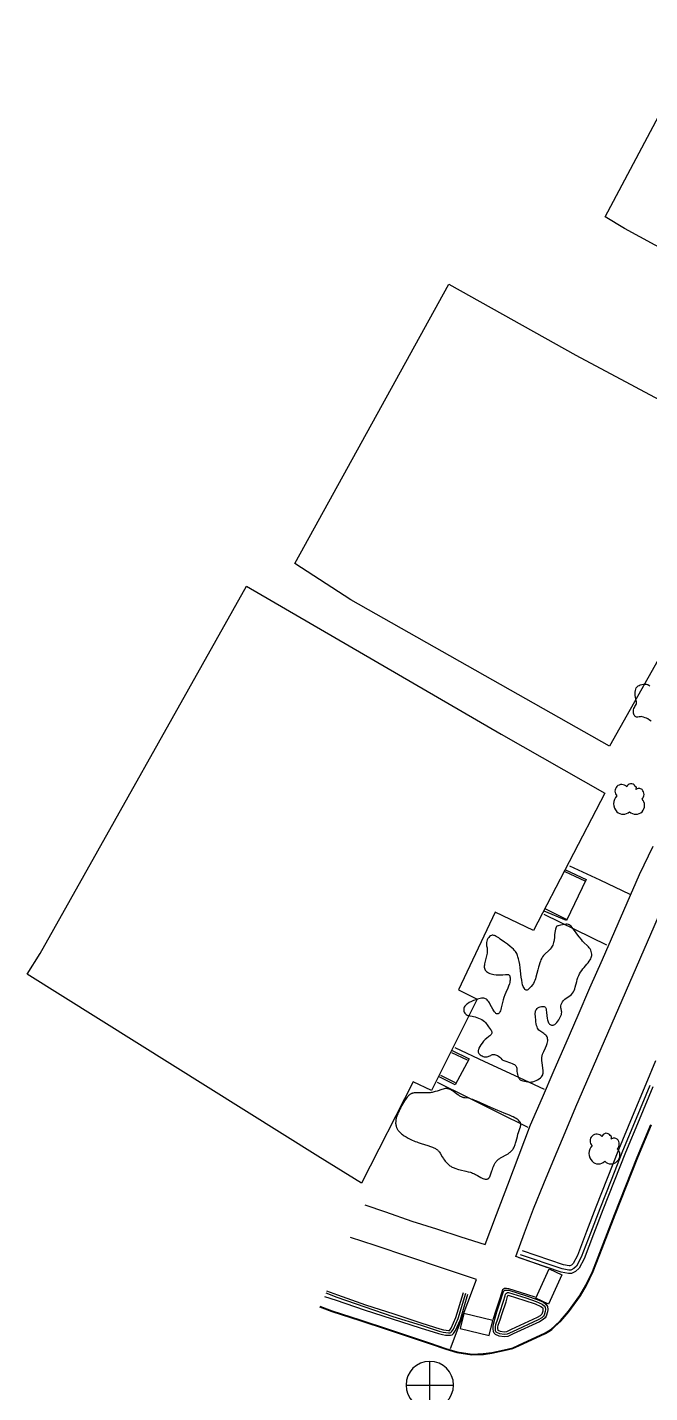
# Model space of a CAD drawing. Header units: feet. Extents: x 3174203 to 3175581, y 1715832 to 1717426.
# Drawn here: x 3174601.1 to 3174687.1, y 1717112.4 to 1717301.2 of the extents above; entities that cross this region are included whole.
import ezdxf

# ---------------------------------------------------------------- set-up
doc = ezdxf.new("R2010")
doc.units = ezdxf.units.FT
doc.header["$MEASUREMENT"] = 0
for name, color, linetype, lineweight in [('BACK_OF_CURB', 5, 'Continuous', 30), ('BOTTOM_OF_CURB', 3, 'Continuous', 30), ('BUILDING', 1, 'Continuous', 30), ('CONCRETE', 204, 'Continuous', 30), ('FOOT_PATH', 2, 'Continuous', 30), ('GUTTER', 30, 'Continuous', 30), ('MANHOLE', 30, 'Continuous', 30), ('SINGLE_TREE', 3, 'Continuous', 30), ('TOP_OF_CURB', 1, 'Continuous', 30)]:
    doc.layers.add(name, color=color, linetype=linetype, lineweight=lineweight)
for name, color, linetype, lineweight, true_color in [('HAND_RAIL', 77, 'Continuous', 30, 0x647d5e), ('HARD_SURFACE', 71, 'Continuous', 30, 0xbcff40), ('MISCELLANEOUS', 225, 'Continuous', 30, 0x9c5f7c), ('PAVED_ROAD', 140, 'Continuous', 30, 0x38a9ff), ('TREELINE', 80, 'Continuous', 30, 0x36ff17)]:
    doc.layers.add(name, color=color, linetype=linetype, lineweight=lineweight, true_color=true_color)

# ---------------------------------------------------------------- blocks, each defined once
blk = doc.blocks.new('SYM203')
at = {"lineweight": -2}
blk.add_line((-0.5, 0), (0.5, 0), dxfattribs=at)
at = {"lineweight": -2, "flags": 128}
blk.add_lwpolyline([(0, -0.5, 1), (0, 0.5, 1), (0, -0.5), (0, 0.5)], format="xyb", dxfattribs=at)
blk = doc.blocks.new('SYM203_1')
at = {"layer": 'MANHOLE', "ltscale": 0.25, "xscale": 26.246667, "yscale": 26.246667, "zscale": 26.246667}
blk.add_blockref('SYM203', (0, 0), dxfattribs=at)
blk = doc.blocks.new('SYM004')
at = {"layer": 'MANHOLE', "ltscale": 0.25, "xscale": 0.5, "yscale": 0.5, "zscale": 0.5}
blk.add_blockref('SYM203_1', (0, 0), dxfattribs=at)
blk = doc.blocks.new('SYM217')
at = {"layer": 'SINGLE_TREE', "ltscale": 0.25}
for centre, radius, start, end in [((-3.999317, 4.740554), 3.690934742593219, 39.734283, 135.000043), ((1.220457, 6.480478), 2.460623161728813, 27.885514, 165.419776), ((2.960383, 6.480475), 1.230311580864406, 314.999957, 69.295265), ((-2.259399, -2.219148), 6.151557904322033, 134.999957, 225.000043), ((-3.999321, 4.74055), 3.690934742593219, 134.999957, 225.000043), ((5.570268, 3.870591), 2.460623161728813, 44.999957, 135.000043), ((4.70031, 3.000626), 3.690934742593219, 314.999957, 45.000043), ((3.830349, -3.08911), 4.921246323457626, 314.999957, 45.000043), ((-3.129355, -3.089116), 4.921246323457626, 224.999957, 315.000043), ((3.830344, -3.089116), 4.921246323457627, 224.999957, 315.000043)]:
    blk.add_arc(centre, radius, start, end, dxfattribs=at)
blk = doc.blocks.new('SYM007')
at = {"layer": 'SINGLE_TREE', "ltscale": 0.25, "xscale": 0.5, "yscale": 0.5, "zscale": 0.5}
blk.add_blockref('SYM217', (0, 0), dxfattribs=at)

msp = doc.modelspace()

# ---------------------------------------------------------------- linework, layer by layer
at = {"layer": 'BACK_OF_CURB'}
for points in [[(3174687.934153, 1717158.327309, 5241.644), (3174686.604416, 1717155.117928, 5241.655), (3174684.714721, 1717150.580751, 5241.69225), (3174682.821221, 1717146.034438, 5241.730796), (3174681.24396, 1717142.057772, 5241.767525), (3174679.667492, 1717138.083108, 5241.802168), (3174678.379505, 1717134.709087, 5241.827616), (3174677.116768, 1717131.401212, 5241.849044), (3174676.530481, 1717130.293315, 5241.856108), (3174676.287003, 1717130.075375, 5241.858887), (3174676.058472, 1717129.966505, 5241.863715), (3174675.982927, 1717129.961781, 5241.867662), (3174675.189157, 1717130.124674, 5241.903783), (3174669.538572, 1717132.037751, 5242.09378)], [(3174642.463937, 1717126.532548, 5241.933682), (3174643.986178, 1717125.956668, 5241.964175), (3174647.853755, 1717124.607259, 5242.042), (3174651.735685, 1717123.326076, 5242.105), (3174655.623511, 1717122.06411, 5242.137), (3174658.13283, 1717121.260864, 5242.117415), (3174658.616752, 1717121.139833, 5242.11529), (3174658.976569, 1717121.075553, 5242.113888), (3174659.318814, 1717121.050191, 5242.108068), (3174659.477849, 1717121.050191, 5242.103105), (3174659.49832, 1717121.067488, 5242.098937), (3174659.695372, 1717121.358003, 5242.095383), (3174660.34407, 1717122.811133, 5242.081133), (3174661.382791, 1717126.284115, 5242.054982)], [(3174669.872862, 1717125.201129, 5242.088), (3174671.296001, 1717124.721638, 5242.07636), (3174672.070308, 1717124.367145, 5242.077146), (3174672.27949, 1717124.201472, 5242.076), (3174672.334881, 1717124.116221, 5242.075), (3174672.361991, 1717123.93315, 5242.076), (3174672.344743, 1717123.726093, 5242.079), (3174672.209078, 1717123.296306, 5242.089), (3174672.171055, 1717123.228681, 5242.091), (3174671.99551, 1717123.086513, 5242.097), (3174671.559022, 1717122.829648, 5242.108), (3174667.989298, 1717121.163568, 5242.206567), (3174667.319412, 1717120.861335, 5242.226381), (3174666.990772, 1717120.814366, 5242.232339), (3174666.512652, 1717120.890463, 5242.237), (3174666.176815, 1717121.030454, 5242.238), (3174666.159876, 1717121.071327, 5242.237), (3174666.132701, 1717121.297883, 5242.228), (3174666.142869, 1717121.501339, 5242.219), (3174666.190509, 1717121.787298, 5242.209525), (3174666.435136, 1717122.530322, 5242.188091), (3174666.72103, 1717123.403777, 5242.161), (3174667.256502, 1717125.005898, 5242.105064), (3174667.455181, 1717125.736371, 5242.083), (3174667.504744, 1717125.88868, 5242.076), (3174667.535542, 1717125.927532, 5242.075), (3174667.548646, 1717125.93412, 5242.075), (3174669.872862, 1717125.201129, 5242.088)]]:
    msp.add_polyline3d(points, dxfattribs=at)
at = {"layer": 'BOTTOM_OF_CURB'}
for points in [[(3174687.57203, 1717154.715972, 5241.105289), (3174685.681964, 1717150.177903, 5241.172017), (3174683.791897, 1717145.639833, 5241.241741), (3174682.217928, 1717141.671468, 5241.301252), (3174680.643959, 1717137.703102, 5241.356156), (3174679.358388, 1717134.335411, 5241.398), (3174678.072816, 1717130.96772, 5241.446), (3174677.36893, 1717129.637597, 5241.48), (3174676.873602, 1717129.194222, 5241.506), (3174676.326134, 1717128.933413, 5241.539), (3174675.909016, 1717128.907333, 5241.575509), (3174674.892291, 1717129.115979, 5241.659313), (3174669.086404, 1717131.0893, 5242.091333)], [(3174642.190897, 1717125.758919, 5241.473744), (3174643.759729, 1717125.239554, 5241.6), (3174647.641659, 1717123.915137, 5241.756), (3174651.523589, 1717122.635872, 5241.789), (3174655.405519, 1717121.405113, 5241.798977), (3174657.938021, 1717120.608729, 5241.806632), (3174658.474316, 1717120.474599, 5241.810562), (3174658.891434, 1717120.400083, 5241.811), (3174659.293655, 1717120.370276, 5241.81), (3174659.591597, 1717120.370276, 5241.8085), (3174659.815053, 1717120.444793, 5241.81), (3174660.008715, 1717120.608729, 5241.814), (3174660.291759, 1717121.026023, 5241.826), (3174660.977025, 1717122.561068, 5241.872307), (3174661.984889, 1717126.062784, 5241.967735)], [(3174670.081233, 1717125.832353, 5241.912), (3174671.541147, 1717125.340542, 5241.820553), (3174672.420074, 1717124.938152, 5241.766928), (3174672.777604, 1717124.654988, 5241.745423), (3174672.971266, 1717124.356921, 5241.732548), (3174673.030854, 1717123.954531, 5241.721728), (3174673.00106, 1717123.596851, 5241.716246), (3174672.822295, 1717123.030523, 5241.711431), (3174672.688222, 1717122.79207, 5241.709768), (3174672.375383, 1717122.538713, 5241.713132), (3174671.868883, 1717122.240646, 5241.723508), (3174668.266583, 1717120.559362, 5241.802764), (3174667.506832, 1717120.216585, 5241.819001), (3174666.985435, 1717120.142068, 5241.826911), (3174666.329963, 1717120.246392, 5241.834), (3174665.793669, 1717120.469942, 5241.843), (3174665.614904, 1717120.648782, 5241.850052), (3174665.510624, 1717120.902139, 5241.862), (3174665.465933, 1717121.274723, 5241.88), (3174665.48083, 1717121.57279, 5241.893), (3174665.540418, 1717121.93047, 5241.904), (3174665.689389, 1717122.616024, 5241.929633), (3174666.002228, 1717123.599645, 5241.964), (3174666.540265, 1717125.274952, 5241.997559), (3174666.77396, 1717125.997776, 5242.004), (3174666.85894, 1717126.27415, 5242.006), (3174666.943765, 1717126.51339, 5242.008), (3174667.096382, 1717126.62446, 5242.008), (3174667.318371, 1717126.634873, 5242.005), (3174667.623761, 1717126.603673, 5241.997798), (3174670.081233, 1717125.832353, 5241.912)]]:
    msp.add_polyline3d(points, dxfattribs=at)
at = {"layer": 'BUILDING', "flags": 128}
for points, elevation in [([(3174680.942704, 1717275.043954), (3174703.641221, 1717317.77581), (3174733.069028, 1717301.125933), (3174725.819971, 1717288.29415), (3174724.169189, 1717289.266594), (3174722.288433, 1717285.985063), (3174727.534997, 1717282.698875), (3174713.255218, 1717259.601015), (3174707.573613, 1717262.872532), (3174706.452608, 1717261.046872), (3174683.628425, 1717273.43528)], 5241.835), ([(3174645.811754, 1717222.055953), (3174638.04925, 1717227.084923), (3174659.338823, 1717265.750763), (3174676.897704, 1717255.920725), (3174700.816414, 1717243.136621), (3174690.619831, 1717225.026493), (3174693.562004, 1717223.163574), (3174681.545417, 1717201.859588)], 5241.606), ([(3174641.257008, 1717145.159697), (3174601.095488, 1717170.312087), (3174602.851946, 1717173.147565), (3174631.380672, 1717223.974013), (3174666.589679, 1717203.521628), (3174680.900823, 1717195.323274), (3174671.069218, 1717176.36738), (3174665.750962, 1717178.897223), (3174660.681999, 1717168.129089), (3174663.262918, 1717166.851127), (3174656.9703, 1717154.232881), (3174654.408934, 1717155.426081), (3174647.265786, 1717141.405989)], 5241.883)]:
    msp.add_lwpolyline(points, close=True, dxfattribs=dict(at, elevation=elevation))
at = {"layer": 'CONCRETE', "extrusion": (-0.4268379831156622, -0.9043281131146478, 5.044437409e-07), "elevation": -2907971.268327, "flags": 128}
msp.add_lwpolyline([(2137988.886078, 5243.189908), (2137993.486222, 5243.099902), (2137998.086365, 5243.008908)], dxfattribs=at)
at = {"layer": 'CONCRETE', "extrusion": (0.4376120207682207, 0.8991639001200685, 1.497402123e-07), "elevation": 2933299.850582, "flags": 128}
msp.add_lwpolyline([(-2103092.874964, 5241.372767), (-2103097.702413, 5241.26558), (-2103102.529861, 5241.161767)], dxfattribs=at)
at = {"layer": 'CONCRETE', "extrusion": (-0.4237228510820658, -0.9057918886095578, 1.252411559e-07), "elevation": -2900565.812766, "flags": 128}
msp.add_lwpolyline([(2147981.422001, 5242.42127), (2147985.965285, 5242.342683), (2147990.508569, 5242.259876), (2147995.051854, 5242.17327)], dxfattribs=at)
at = {"layer": 'CONCRETE', "extrusion": (0.4449401455888103, 0.8955603088812097, 2.36267563e-08), "elevation": 2950348.872654, "flags": 128}
msp.add_lwpolyline([(-2079066.09836, 5242.105293), (-2079070.768145, 5242.003852), (-2079075.437931, 5241.90722), (-2079080.107716, 5241.815293)], dxfattribs=at)
at = {"layer": 'FOOT_PATH'}
for points in [[(3174647.758951, 1717138.419332, 5242.222733), (3174650.608745, 1717137.4246, 5242.201979), (3174654.248904, 1717136.153988, 5242.172085), (3174657.631481, 1717135.077858, 5242.143988), (3174661.014059, 1717134.001727, 5242.112692), (3174664.396637, 1717132.925596, 5242.082937), (3174665.95549, 1717137.059542, 5242.038739), (3174667.514343, 1717141.193488, 5241.993803), (3174669.073196, 1717145.327434, 5241.945), (3174670.632049, 1717149.461379, 5241.8916), (3174672.277492, 1717153.252795, 5241.841587), (3174673.922934, 1717157.04421, 5241.79425), (3174675.568377, 1717160.835625, 5241.749438), (3174677.21382, 1717164.627041, 5241.707125), (3174678.859262, 1717168.418456, 5241.668671), (3174680.576218, 1717172.342144, 5241.632559), (3174682.293174, 1717176.265832, 5241.600077), (3174684.01013, 1717180.18952, 5241.571503), (3174685.727085, 1717184.113208, 5241.543652), (3174687.572275, 1717187.994733, 5241.514634)], [(3174673.029525, 1717129.702098, 5241.779339), (3174668.604235, 1717131.247278, 5242.017), (3174669.822712, 1717134.551726, 5242.025), (3174671.04119, 1717137.856174, 5241.98), (3174672.504463, 1717141.381656, 5241.924082), (3174673.967735, 1717144.907138, 5241.872157), (3174675.431008, 1717148.432621, 5241.824796), (3174676.894281, 1717151.958103, 5241.778997), (3174678.878791, 1717156.519637, 5241.72696), (3174680.863301, 1717161.081172, 5241.675546), (3174682.847812, 1717165.642707, 5241.6275), (3174684.832322, 1717170.204242, 5241.581676), (3174686.816832, 1717174.765776, 5241.53922), (3174688.801343, 1717179.327311, 5241.501481)], [(3174659.578732, 1717118.546937, 5241.839), (3174660.771273, 1717121.734943, 5241.881031), (3174661.963814, 1717124.922949, 5241.924), (3174663.156355, 1717128.110955, 5242.007), (3174658.489435, 1717129.668103, 5242.05), (3174653.822515, 1717131.225251, 5242.075203), (3174649.155594, 1717132.782399, 5242.106691), (3174645.755086, 1717133.917, 5242.130565)], [(3174671.307535, 1717125.633523, 5241.839718), (3174670.144061, 1717126.02547, 5241.912), (3174667.664906, 1717126.803595, 5241.997798), (3174667.323964, 1717126.838428, 5242.005), (3174667.026087, 1717126.824455, 5242.008), (3174666.773397, 1717126.640555, 5242.008), (3174666.666105, 1717126.337951, 5242.006), (3174666.580289, 1717126.058856, 5242.004), (3174666.346982, 1717125.337234, 5241.997559), (3174665.808797, 1717123.661466, 5241.964), (3174665.492978, 1717122.668474, 5241.929633), (3174665.472625, 1717122.574811, 5241.926202)]]:
    msp.add_polyline3d(points, dxfattribs=at)
at = {"layer": 'GUTTER'}
msp.add_polyline3d([(3174641.527136, 1717124.417545, 5241.685273), (3174643.216937, 1717123.778276, 5241.732), (3174647.105624, 1717122.50151, 5241.775), (3174650.99431, 1717121.224745, 5241.791797), (3174654.882997, 1717119.94798, 5241.813774), (3174656.798517, 1717119.280084, 5241.830376), (3174658.958668, 1717118.540098, 5241.855311), (3174660.496791, 1717118.070642, 5241.879), (3174662.556311, 1717117.757672, 5241.883), (3174664.120504, 1717117.835915, 5241.872), (3174665.293649, 1717117.9924, 5241.849039), (3174666.988192, 1717118.383613, 5241.819325), (3174668.188521, 1717118.646399, 5241.801211), (3174668.980506, 1717119.003719, 5241.791472), (3174672.666678, 1717120.724149, 5241.731989), (3174673.353439, 1717121.128296, 5241.718), (3174673.528202, 1717121.26983, 5241.714), (3174673.958228, 1717121.649134, 5241.702), (3174674.783951, 1717122.398559, 5241.68), (3174675.881281, 1717123.68903, 5241.644465), (3174677.478061, 1717125.879822, 5241.591501), (3174678.299262, 1717127.294708, 5241.563588), (3174679.211708, 1717129.211651, 5241.531265), (3174680.470586, 1717132.410564, 5241.482777), (3174682.252048, 1717137.077292, 5241.413137), (3174683.821249, 1717141.033636, 5241.357), (3174685.39045, 1717144.98998, 5241.302906), (3174687.277996, 1717149.521996, 5241.23775)], dxfattribs=at)
at = {"layer": 'HAND_RAIL', "extrusion": (0.0264387912736889, -0.0122075662668134, 0.9995758928874924), "elevation": 68211.390199, "flags": 128}
msp.add_lwpolyline([(2889847.796672, -2161351.620458), (2889847.796672, -2161354.676668)], dxfattribs=at)
at = {"layer": 'HAND_RAIL', "extrusion": (0.0323029262969706, -0.0157395389729694, 0.999354185394533), "elevation": 80761.946137, "flags": 128}
msp.add_lwpolyline([(2934252.925195, -2100218.18633), (2934252.925195, -2100221.386691)], dxfattribs=at)
at = {"layer": 'HAND_RAIL', "extrusion": (0.0284876235667939, -0.0134704226732537, 0.99950337819165), "elevation": 72547.023816, "flags": 128}
msp.add_lwpolyline([(2909438.437653, -2134720.921039), (2909438.437653, -2134723.33283)], dxfattribs=at)
at = {"layer": 'HAND_RAIL', "extrusion": (-0.0103707254036973, 0.0051490814944239, 0.9999329652603544), "elevation": -18840.152042, "flags": 128}
msp.add_lwpolyline([(3174541.852635, 1717276.12507), (3174543.863916, 1717275.126533)], dxfattribs=at)
at = {"layer": 'HARD_SURFACE'}
for points in [[(3174674.986068, 1717128.753928, 5241.642), (3174673.106179, 1717124.687623, 5241.67), (3174671.362327, 1717125.493821, 5241.814), (3174673.242216, 1717129.560126, 5241.757)], [(3174660.92198, 1717121.317611, 5241.872087), (3174664.91746, 1717120.323974, 5241.825), (3174665.435362, 1717122.406487, 5241.924), (3174661.439881, 1717123.400125, 5241.887)]]:
    msp.add_3dface(points, dxfattribs=at)
at = {"layer": 'MISCELLANEOUS'}
for points in [[(3174675.459564, 1717184.727657, 5241.747), (3174678.352412, 1717183.392876, 5241.673), (3174675.611329, 1717177.7147, 5241.739), (3174672.527612, 1717179.041098, 5241.771)], [(3174659.827645, 1717159.748299, 5242.027), (3174662.166503, 1717158.615644, 5242.03716), (3174660.244766, 1717155.023938, 5242.061952), (3174657.995291, 1717156.126785, 5242.07)]]:
    msp.add_polyline3d(points, dxfattribs=at)
at = {"layer": 'PAVED_ROAD'}
msp.add_polyline3d([(3174641.486408, 1717124.326036, 5241.697939), (3174643.183632, 1717123.683959, 5241.742), (3174647.072733, 1717122.407057, 5241.774), (3174650.961834, 1717121.130156, 5241.791325), (3174654.850935, 1717119.853255, 5241.817246), (3174656.765851, 1717119.185569, 5241.833641), (3174658.927859, 1717118.444947, 5241.860821), (3174660.474566, 1717117.972872, 5241.883), (3174662.551247, 1717117.657294, 5241.887), (3174664.129629, 1717117.736246, 5241.878), (3174665.311547, 1717117.893901, 5241.855148), (3174667.010133, 1717118.286048, 5241.82572), (3174668.220118, 1717118.550948, 5241.807675), (3174669.022217, 1717118.912831, 5241.797885), (3174672.713289, 1717120.635548, 5241.739001), (3174673.410582, 1717121.045893, 5241.725), (3174673.592773, 1717121.193443, 5241.721), (3174674.024909, 1717121.574608, 5241.707), (3174674.855945, 1717122.328855, 5241.686), (3174675.959888, 1717123.627103, 5241.651065), (3174677.561938, 1717125.825125, 5241.599182), (3174678.3878, 1717127.248042, 5241.571382), (3174679.303492, 1717129.171804, 5241.539061), (3174680.563828, 1717132.374421, 5241.487673), (3174682.345241, 1717137.041024, 5241.418109), (3174683.914166, 1717140.996672, 5241.36175), (3174685.483091, 1717144.952319, 5241.307872), (3174687.370491, 1717149.483985, 5241.2425)], dxfattribs=at)
at = {"layer": 'TOP_OF_CURB'}
for points in [[(3174687.14039, 1717154.895279, 5241.544267), (3174685.250489, 1717150.357608, 5241.600033), (3174683.358891, 1717145.815861, 5241.656984), (3174681.783453, 1717141.843793, 5241.704937), (3174680.20837, 1717137.872618, 5241.749615), (3174678.92172, 1717134.502103, 5241.783488), (3174677.646335, 1717131.161096, 5241.813689), (3174676.994908, 1717129.930104, 5241.826037), (3174676.611927, 1717129.587293, 5241.833629), (3174676.206734, 1717129.394262, 5241.843783), (3174675.941987, 1717129.377709, 5241.853033), (3174675.024719, 1717129.565945, 5241.88779), (3174669.275791, 1717131.517171, 5242.073078)], [(3174642.34976, 1717126.23074, 5241.933682), (3174643.878707, 1717125.652323, 5241.964175), (3174647.753096, 1717124.305516, 5242.042), (3174651.635025, 1717122.967901, 5242.105), (3174655.520053, 1717121.755521, 5242.137), (3174658.040375, 1717120.951365, 5242.117415), (3174658.549153, 1717120.824117, 5242.11529), (3174658.936164, 1717120.754979, 5242.113888), (3174659.306874, 1717120.727508, 5242.108068), (3174659.533603, 1717120.727508, 5242.103), (3174659.636766, 1717120.76191, 5242.102), (3174659.74055, 1717120.849764, 5242.098937), (3174659.978414, 1717121.200448, 5242.095383), (3174660.644466, 1717122.692454, 5242.081133), (3174661.687786, 1717126.178747, 5242.054982)], [(3174669.977416, 1717125.532655, 5242.081), (3174671.424191, 1717125.04527, 5242.07636), (3174672.253205, 1717124.665731, 5242.077146), (3174672.53996, 1717124.438621, 5242.076), (3174672.667654, 1717124.242086, 5242.075), (3174672.711748, 1717123.94433, 5242.076), (3174672.687939, 1717123.65851, 5242.079), (3174672.529737, 1717123.157325, 5242.089), (3174672.441488, 1717123.000372, 5242.091), (3174672.19415, 1717122.800062, 5242.097), (3174671.721052, 1717122.521652, 5242.108), (3174668.134294, 1717120.847621, 5242.206567), (3174667.417416, 1717120.524187, 5242.226381), (3174666.987981, 1717120.462814, 5242.232339), (3174666.417122, 1717120.55367, 5242.237), (3174665.973618, 1717120.738542, 5242.238), (3174665.884052, 1717120.828145, 5242.238), (3174665.820374, 1717120.982856, 5242.237), (3174665.78404, 1717121.285772, 5242.228), (3174665.796681, 1717121.538702, 5242.219), (3174665.851991, 1717121.870701, 5242.209525), (3174666.104855, 1717122.638744, 5242.188082), (3174666.390992, 1717123.512943, 5242.161), (3174666.923667, 1717125.106693, 5242.105392), (3174667.121982, 1717125.835831, 5242.083), (3174667.193517, 1717126.055659, 5242.076), (3174667.311037, 1717126.203915, 5242.075), (3174667.464325, 1717126.280599, 5242.075), (3174667.591116, 1717126.285225, 5242.075), (3174669.977416, 1717125.532655, 5242.081)]]:
    msp.add_polyline3d(points, dxfattribs=at)
at = {"layer": 'TREELINE'}
for points in [[(3174687.309367, 1717205.30463, 5242.741886), (3174687.092128, 1717205.454405, 5242.747356), (3174686.837783, 1717205.605215, 5242.753242), (3174686.661123, 1717205.693831, 5242.755776), (3174686.47244, 1717205.775568, 5242.758915), (3174686.280346, 1717205.844481, 5242.761774), (3174686.09345, 1717205.894624, 5242.763851), (3174685.920365, 1717205.920049, 5242.765422), (3174685.791706, 1717205.919828, 5242.766526), (3174685.676504, 1717205.90545, 5242.767057), (3174685.478024, 1717205.86277, 5242.767407), (3174685.390522, 1717205.848741, 5242.767538), (3174685.308029, 1717205.849103, 5242.767405), (3174685.2137, 1717205.876107, 5242.767116), (3174685.126045, 1717205.931607, 5242.766736), (3174685.047566, 1717206.013099, 5242.766053), (3174684.980767, 1717206.118078, 5242.765118), (3174684.92815, 1717206.244041, 5242.76395), (3174684.89202, 1717206.387988, 5242.762211), (3174684.873885, 1717206.54493, 5242.759903), (3174684.875057, 1717206.709383, 5242.75611), (3174684.896846, 1717206.875864, 5242.75186), (3174684.940565, 1717207.038886, 5242.747285), (3174685.005457, 1717207.19406, 5242.742491), (3174685.082505, 1717207.341365, 5242.737361), (3174685.160626, 1717207.481874, 5242.732027), (3174685.228736, 1717207.616659, 5242.744269), (3174685.275751, 1717207.746795, 5242.738151), (3174685.293648, 1717207.873474, 5242.751262), (3174685.286636, 1717207.998364, 5242.744737), (3174685.261986, 1717208.123254, 5242.738084), (3174685.188851, 1717208.380188, 5242.74925), (3174685.133768, 1717208.608982, 5242.761564), (3174685.097445, 1717208.854335, 5242.750417), (3174685.087054, 1717209.117903, 5242.737606), (3174685.100283, 1717209.326473, 5242.733972), (3174685.133297, 1717209.534576, 5242.729906), (3174685.187261, 1717209.730571, 5242.716174), (3174685.263337, 1717209.902813, 5242.711981), (3174685.340723, 1717210.017132, 5242.708692), (3174685.432529, 1717210.111539, 5242.705361), (3174685.53828, 1717210.188779, 5242.692005), (3174685.657497, 1717210.251591, 5242.688441), (3174685.789704, 1717210.30272, 5242.684524), (3174686.032933, 1717210.367209, 5242.666899), (3174686.280576, 1717210.406307, 5242.66804), (3174686.502286, 1717210.419462, 5242.661027), (3174686.637564, 1717210.411778, 5242.656544), (3174686.753987, 1717210.387793, 5242.658912), (3174686.864358, 1717210.34611, 5242.65908), (3174686.981479, 1717210.285332, 5242.655425), (3174687.113963, 1717210.205149, 5242.650339)], [(3174664.656494, 1717173.789246, 5244.065597), (3174664.666436, 1717173.609636, 5244.025982), (3174664.656773, 1717173.42481, 5243.99531), (3174664.630841, 1717173.233724, 5243.954722), (3174664.59198, 1717173.035336, 5243.914456), (3174664.543524, 1717172.828601, 5243.874285), (3174664.359424, 1717172.091576, 5243.749765), (3174664.287168, 1717171.720165, 5243.693934), (3174664.266913, 1717171.565454, 5243.672397), (3174664.256538, 1717171.415001, 5243.65736), (3174664.259008, 1717171.269871, 5243.639311), (3174664.277288, 1717171.131128, 5243.623111), (3174664.314341, 1717170.999836, 5243.608474), (3174664.373131, 1717170.877061, 5243.597113), (3174664.456624, 1717170.763867, 5243.585521), (3174664.566605, 1717170.661127, 5243.572006), (3174664.700147, 1717170.568957, 5243.559602), (3174664.853147, 1717170.48728, 5243.546577), (3174665.021501, 1717170.416021, 5243.533471), (3174665.201103, 1717170.355102, 5243.522081), (3174665.38785, 1717170.304448, 5243.512384), (3174665.577637, 1717170.263984, 5243.504176), (3174665.907722, 1717170.216916, 5243.492153), (3174666.230475, 1717170.197151, 5243.479729), (3174666.541823, 1717170.201023, 5243.469191), (3174666.837691, 1717170.224862, 5243.460301), (3174667.198327, 1717170.270423, 5243.450065), (3174667.306308, 1717170.279194, 5243.446219), (3174667.406566, 1717170.280166, 5243.44622), (3174667.498133, 1717170.270584, 5243.443101), (3174667.580044, 1717170.247694, 5243.440229), (3174667.651335, 1717170.208739, 5243.441298), (3174667.711038, 1717170.150967, 5243.438616), (3174667.76345, 1717170.061271, 5243.435277), (3174667.800383, 1717169.947685, 5243.436495), (3174667.822243, 1717169.813622, 5243.432368), (3174667.82944, 1717169.662494, 5243.433652), (3174667.822379, 1717169.497714, 5243.435253), (3174667.801469, 1717169.322696, 5243.436764), (3174667.767116, 1717169.140851, 5243.444265), (3174667.719728, 1717168.955594, 5243.450969), (3174667.619272, 1717168.658307, 5243.453831), (3174667.496916, 1717168.361229, 5243.455012), (3174667.22822, 1717167.768532, 5243.450728), (3174667.102736, 1717167.473332, 5243.4462), (3174666.970689, 1717167.106909, 5243.43958), (3174666.864304, 1717166.749045, 5243.432539), (3174666.778286, 1717166.406665, 5243.425152), (3174666.608622, 1717165.634214, 5243.405006), (3174666.555613, 1717165.43666, 5243.402107), (3174666.493218, 1717165.258511, 5243.396664), (3174666.416225, 1717165.099974, 5243.391198), (3174666.365437, 1717165.020914, 5243.387901), (3174666.308928, 1717164.950799, 5243.384592), (3174666.247091, 1717164.892454, 5243.381243), (3174666.180318, 1717164.848705, 5243.377954), (3174666.109004, 1717164.82238, 5243.374782), (3174666.033542, 1717164.816304, 5243.371492), (3174665.954324, 1717164.833304, 5243.367893), (3174665.871745, 1717164.876205, 5243.364033), (3174665.786198, 1717164.947835, 5243.359553), (3174665.672556, 1717165.083714, 5243.353007), (3174665.55595, 1717165.259893, 5243.345251), (3174665.437672, 1717165.46451, 5243.33639), (3174665.085726, 1717166.13037, 5243.308167), (3174664.97368, 1717166.330121, 5243.297598), (3174664.865853, 1717166.501294, 5243.28787), (3174664.760686, 1717166.643497, 5243.279079), (3174664.656051, 1717166.75863, 5243.271166), (3174664.54982, 1717166.848595, 5243.263917), (3174664.439865, 1717166.915293, 5243.257198), (3174664.324057, 1717166.960624, 5243.250851), (3174664.200268, 1717166.986489, 5243.244555), (3174664.043707, 1717166.994559, 5243.237282), (3174663.874714, 1717166.981498, 5243.229914), (3174663.694617, 1717166.950085, 5243.222093), (3174663.504744, 1717166.903095, 5243.213872), (3174663.306423, 1717166.843306, 5243.20529), (3174663.10098, 1717166.773495, 5243.196225), (3174662.784337, 1717166.654773, 5243.182015), (3174662.470953, 1717166.52138, 5243.167501), (3174662.177122, 1717166.374947, 5243.153182), (3174661.919137, 1717166.217104, 5243.139683), (3174661.774363, 1717166.10622, 5243.131435), (3174661.653125, 1717165.990748, 5243.123644), (3174661.555785, 1717165.870446, 5243.116225), (3174661.482704, 1717165.745072, 5243.109053), (3174661.434245, 1717165.614386, 5243.101807), (3174661.41077, 1717165.478146, 5243.094298), (3174661.412379, 1717165.336996, 5243.086421), (3174661.438128, 1717165.195121, 5243.078076), (3174661.486808, 1717165.057592, 5243.069333), (3174661.557213, 1717164.929482, 5243.060257), (3174661.648137, 1717164.815861, 5243.050852), (3174661.758371, 1717164.721801, 5243.041189), (3174661.867376, 1717164.6594, 5243.03229), (3174661.989303, 1717164.611141, 5243.02298), (3174662.12377, 1717164.573072, 5243.0133), (3174662.270399, 1717164.541238, 5243.006039), (3174662.598618, 1717164.480458, 5242.992971), (3174662.779449, 1717164.443605, 5242.984201), (3174663.002795, 1717164.38923, 5242.973367), (3174663.233744, 1717164.321573, 5242.96192), (3174663.465418, 1717164.240392, 5242.947045), (3174663.690936, 1717164.145446, 5242.931067), (3174663.903419, 1717164.036494, 5242.917687), (3174664.095988, 1717163.913295, 5242.902517), (3174664.263645, 1717163.776373, 5242.889987), (3174664.408929, 1717163.629323, 5242.879919), (3174664.53626, 1717163.476508, 5242.868188), (3174664.650057, 1717163.32229, 5242.856821), (3174664.854736, 1717163.027089, 5242.841595), (3174665.13173, 1717162.65598, 5242.820217), (3174665.203664, 1717162.548175, 5242.810031), (3174665.258309, 1717162.445653, 5242.799325), (3174665.291409, 1717162.346813, 5242.790256), (3174665.299815, 1717162.250325, 5242.780999), (3174665.284791, 1717162.155936, 5242.772687), (3174665.248706, 1717162.063659, 5242.764061), (3174665.193928, 1717161.973511, 5242.755773), (3174665.122826, 1717161.885505, 5242.751249), (3174665.037769, 1717161.799658, 5242.742423), (3174664.889292, 1717161.673873, 5242.727406), (3174664.548344, 1717161.410891, 5242.707026), (3174664.372982, 1717161.260654, 5242.694424), (3174664.150904, 1717161.031722, 5242.678013), (3174663.949102, 1717160.782505, 5242.660618), (3174663.773371, 1717160.53039, 5242.641697), (3174663.628859, 1717160.290027, 5242.621675), (3174663.518141, 1717160.06512, 5242.603263), (3174663.44315, 1717159.856634, 5242.588567), (3174663.416558, 1717159.739723, 5242.577435), (3174663.406652, 1717159.628653, 5242.566323), (3174663.416558, 1717159.523008, 5242.559806), (3174663.449407, 1717159.422371, 5242.548746), (3174663.508325, 1717159.326324, 5242.54466), (3174663.594704, 1717159.234832, 5242.535028), (3174663.702981, 1717159.149391, 5242.527605), (3174663.825858, 1717159.071879, 5242.517156), (3174663.956035, 1717159.004173, 5242.511908), (3174664.086212, 1717158.948151, 5242.499145), (3174664.240459, 1717158.896872, 5242.489474), (3174664.384931, 1717158.867192, 5242.482752), (3174664.521256, 1717158.859517, 5242.471715), (3174664.651063, 1717158.874255, 5242.461162), (3174664.775982, 1717158.910524, 5242.450941), (3174664.897643, 1717158.962278, 5242.440911), (3174665.137705, 1717159.082902, 5242.426352), (3174665.259365, 1717159.137373, 5242.417377), (3174665.384284, 1717159.179619, 5242.408561), (3174665.514091, 1717159.203934, 5242.399867), (3174665.650416, 1717159.204613, 5242.390921), (3174665.793734, 1717159.177649, 5242.381733), (3174665.939903, 1717159.125827, 5242.372154), (3174666.083627, 1717159.053629, 5242.362189), (3174666.219613, 1717158.965538, 5242.351721), (3174666.381827, 1717158.832236, 5242.339199), (3174666.520867, 1717158.696036, 5242.326701), (3174666.696973, 1717158.514201, 5242.312051), (3174666.759924, 1717158.461587, 5242.302774), (3174666.836639, 1717158.41252, 5242.292829), (3174666.938173, 1717158.363036, 5242.282836), (3174667.07558, 1717158.30917, 5242.270773), (3174667.862571, 1717158.046324, 5242.244551), (3174668.127073, 1717157.944038, 5242.234963), (3174668.278867, 1717157.873503, 5242.227575), (3174668.408694, 1717157.799949, 5242.221132), (3174668.517038, 1717157.721808, 5242.215477), (3174668.604381, 1717157.637508, 5242.210431), (3174668.671206, 1717157.54548, 5242.205811), (3174668.717995, 1717157.444155, 5242.201407), (3174668.7498, 1717157.308952, 5242.196255), (3174668.762835, 1717157.160604, 5242.190993), (3174668.770135, 1717156.834489, 5242.180564), (3174668.78317, 1717156.661729, 5242.175452), (3174668.822886, 1717156.442963, 5242.16943), (3174668.885821, 1717156.231939, 5242.164095), (3174668.965864, 1717156.04129, 5242.159746), (3174669.056906, 1717155.88365, 5242.156691), (3174669.134908, 1717155.787638, 5242.155897), (3174669.221043, 1717155.714368, 5242.155947), (3174669.320318, 1717155.657373, 5242.156393), (3174669.437738, 1717155.610184, 5242.156868), (3174669.578307, 1717155.566333, 5242.157025), (3174669.789923, 1717155.509893, 5242.155795), (3174670.029646, 1717155.45712, 5242.154314), (3174670.281588, 1717155.416572, 5242.153068), (3174670.529865, 1717155.396808, 5242.152422), (3174670.762323, 1717155.404754, 5242.152628), (3174670.981746, 1717155.440819, 5242.153529), (3174671.194652, 1717155.50378, 5242.154927), (3174671.407558, 1717155.592414, 5242.1567), (3174671.623586, 1717155.704684, 5242.158833), (3174671.832283, 1717155.835292, 5242.161429), (3174672.019797, 1717155.978126, 5242.165038), (3174672.17228, 1717156.127072, 5242.169399), (3174672.261648, 1717156.247322, 5242.174899), (3174672.324112, 1717156.369241, 5242.180836), (3174672.364051, 1717156.494499, 5242.187064), (3174672.385846, 1717156.624764, 5242.189026), (3174672.393876, 1717156.761706, 5242.19533), (3174672.385829, 1717157.009957, 5242.200634), (3174672.355575, 1717157.292983, 5242.205668), (3174672.237942, 1717158.082371, 5242.207832), (3174672.21281, 1717158.325932, 5242.213875), (3174672.203112, 1717158.569075, 5242.219812), (3174672.21573, 1717158.804707, 5242.225724), (3174672.255322, 1717159.027333, 5242.228464), (3174672.317647, 1717159.237857, 5242.234585), (3174672.396239, 1717159.438784, 5242.240774), (3174672.484634, 1717159.632617, 5242.24709), (3174672.722326, 1717160.130805, 5242.255299), (3174672.848975, 1717160.427193, 5242.258185), (3174672.945692, 1717160.704262, 5242.264559), (3174672.993168, 1717160.895851, 5242.271211), (3174673.019175, 1717161.073113, 5242.274896), (3174673.025058, 1717161.236392, 5242.281706), (3174673.012157, 1717161.386032, 5242.288493), (3174672.981129, 1717161.522732, 5242.295267), (3174672.929874, 1717161.648607, 5242.304215), (3174672.855603, 1717161.766128, 5242.31121), (3174672.75553, 1717161.877765, 5242.313213), (3174672.629116, 1717161.985482, 5242.319819), (3174672.484824, 1717162.089214, 5242.325768), (3174672.049771, 1717162.372283, 5242.333783), (3174671.926922, 1717162.464992, 5242.338642), (3174671.81548, 1717162.569112, 5242.343137), (3174671.714017, 1717162.693199, 5242.346433), (3174671.621821, 1717162.844149, 5242.349681), (3174671.541031, 1717163.022199, 5242.352222), (3174671.474498, 1717163.225921, 5242.353443), (3174671.425073, 1717163.453891, 5242.354359), (3174671.393946, 1717163.702305, 5242.355801), (3174671.375649, 1717163.957849, 5242.356848), (3174671.349036, 1717164.427577, 5242.35808), (3174671.304691, 1717164.835064, 5242.359692), (3174671.301102, 1717164.950446, 5242.359951), (3174671.311017, 1717165.066558, 5242.359404), (3174671.338755, 1717165.188025, 5242.360868), (3174671.386933, 1717165.311683, 5242.361079), (3174671.457739, 1717165.43242, 5242.362407), (3174671.553364, 1717165.545124, 5242.362708), (3174671.675998, 1717165.644683, 5242.363084), (3174671.825397, 1717165.726655, 5242.364186), (3174671.991585, 1717165.789276, 5242.364772), (3174672.162153, 1717165.831448, 5242.365897), (3174672.324691, 1717165.852078, 5242.369212), (3174672.46679, 1717165.85007, 5242.370554), (3174672.549988, 1717165.833947, 5242.369949), (3174672.618422, 1717165.803985, 5242.371703), (3174672.674087, 1717165.758454, 5242.371181), (3174672.718978, 1717165.695625, 5242.372833), (3174672.755091, 1717165.613768, 5242.371849), (3174672.78442, 1717165.511152, 5242.373493), (3174672.80896, 1717165.386048, 5242.374489), (3174672.856554, 1717165.013309, 5242.375576), (3174672.900768, 1717164.584786, 5242.376556), (3174672.953432, 1717164.176548, 5242.372965), (3174672.986628, 1717164.001871, 5242.366495), (3174673.026372, 1717163.849169, 5242.363333), (3174673.074142, 1717163.71633, 5242.362157), (3174673.131416, 1717163.60124, 5242.358956), (3174673.199674, 1717163.501787, 5242.3574), (3174673.280394, 1717163.415857, 5242.356399), (3174673.360289, 1717163.352207, 5242.354536), (3174673.449362, 1717163.300666, 5242.355495), (3174673.546548, 1717163.26496, 5242.35646), (3174673.650784, 1717163.248815, 5242.357434), (3174673.761005, 1717163.255956, 5242.354731), (3174673.876148, 1717163.29011, 5242.355587), (3174673.995148, 1717163.355001, 5242.356291), (3174674.137015, 1717163.471676, 5242.351961), (3174674.278459, 1717163.624061, 5242.346617), (3174674.415257, 1717163.800957, 5242.340637), (3174674.543183, 1717163.991165, 5242.334473), (3174674.658014, 1717164.183486, 5242.328099), (3174674.755526, 1717164.366721, 5242.316943), (3174674.845372, 1717164.563041, 5242.314734), (3174674.906749, 1717164.735991, 5242.307758), (3174674.942213, 1717164.891416, 5242.300608), (3174674.954319, 1717165.035156, 5242.297947), (3174674.94562, 1717165.173054, 5242.290332), (3174674.925097, 1717165.28744, 5242.287315), (3174674.870533, 1717165.522973, 5242.283041), (3174674.848742, 1717165.647501, 5242.27936), (3174674.83878, 1717165.77879, 5242.275384), (3174674.846771, 1717165.918532, 5242.265342), (3174674.886858, 1717166.098238, 5242.254893), (3174674.961253, 1717166.286342, 5242.24433), (3174675.069592, 1717166.476637, 5242.238973), (3174675.211509, 1717166.662915, 5242.223134), (3174675.386639, 1717166.838969, 5242.212679), (3174675.55628, 1717166.974943, 5242.202756), (3174675.929358, 1717167.23548, 5242.191332), (3174676.115474, 1717167.371453, 5242.181761), (3174676.289763, 1717167.518837, 5242.17617), (3174676.443563, 1717167.683337, 5242.166588), (3174676.570539, 1717167.869037, 5242.160424), (3174676.673647, 1717168.073544, 5242.148373), (3174676.758169, 1717168.292841, 5242.140759), (3174676.829384, 1717168.522915, 5242.129415), (3174677.028384, 1717169.285536, 5242.110945), (3174677.110687, 1717169.567357, 5242.102673), (3174677.20321, 1717169.842241, 5242.094851), (3174677.309237, 1717170.107631, 5242.087465), (3174677.432053, 1717170.360972, 5242.07466), (3174677.573483, 1717170.600377, 5242.067387), (3174677.729513, 1717170.826637, 5242.060555), (3174677.894667, 1717171.041213, 5242.054782), (3174678.063471, 1717171.245565, 5242.054142), (3174678.428979, 1717171.67471, 5242.04564), (3174678.609687, 1717171.894716, 5242.043042), (3174678.766159, 1717172.099033, 5242.036743), (3174678.891978, 1717172.285522, 5242.033776), (3174678.982866, 1717172.453349, 5242.031112), (3174679.043102, 1717172.606914, 5242.024577), (3174679.079102, 1717172.751921, 5242.021384), (3174679.097279, 1717172.894075, 5242.018104), (3174679.101785, 1717173.085939, 5242.015195), (3174679.082635, 1717173.277802, 5242.012379), (3174679.036449, 1717173.464594, 5242.013702), (3174678.962101, 1717173.641525, 5242.015491), (3174678.867476, 1717173.804933, 5242.013866), (3174678.762713, 1717173.951437, 5242.01295), (3174678.654289, 1717174.081036, 5242.008221), (3174678.534037, 1717174.207254, 5242.006863), (3174678.026837, 1717174.698605, 5242.009326), (3174677.842657, 1717174.894694, 5242.01355), (3174677.67819, 1717175.092474, 5242.017799), (3174677.371223, 1717175.488034, 5242.027024), (3174677.025956, 1717175.903879, 5242.034559), (3174676.838959, 1717176.149836, 5242.038774), (3174676.549065, 1717176.575823, 5242.046548), (3174676.401623, 1717176.780972, 5242.050342), (3174676.253469, 1717176.956169, 5242.054572), (3174676.133998, 1717177.064187, 5242.057655), (3174676.009418, 1717177.142995, 5242.059443), (3174675.874618, 1717177.194418, 5242.061232), (3174675.724489, 1717177.220281, 5242.06442), (3174675.553922, 1717177.222411, 5242.066744), (3174675.310126, 1717177.196024, 5242.072622), (3174675.052073, 1717177.148244, 5242.079784), (3174674.805425, 1717177.091905, 5242.08638), (3174674.487352, 1717177.012411, 5242.095331), (3174674.402091, 1717176.987723, 5242.097856), (3174674.335417, 1717176.960923, 5242.100482), (3174674.282684, 1717176.92715, 5242.101984), (3174674.239244, 1717176.881544, 5242.104345), (3174674.20045, 1717176.819244, 5242.106617), (3174674.143897, 1717176.687787, 5242.111491), (3174674.090196, 1717176.514968, 5242.117785), (3174674.042197, 1717176.307917, 5242.125977), (3174674.002752, 1717176.073766, 5242.135027), (3174673.965297, 1717175.732864, 5242.147862), (3174673.93629, 1717175.380128, 5242.163362), (3174673.903903, 1717175.039226, 5242.18184), (3174673.877746, 1717174.848992, 5242.192525), (3174673.842465, 1717174.669347, 5242.201046), (3174673.794409, 1717174.4981, 5242.209566), (3174673.729929, 1717174.33306, 5242.218303), (3174673.645375, 1717174.172037, 5242.227649), (3174673.508745, 1717173.97402, 5242.240046), (3174673.345026, 1717173.780281, 5242.25365), (3174673.164199, 1717173.592248, 5242.268059), (3174672.613163, 1717173.067133, 5242.314465), (3174672.450157, 1717172.8936, 5242.32987), (3174672.307111, 1717172.711509, 5242.345278), (3174672.187827, 1717172.516582, 5242.361912), (3174672.088503, 1717172.310244, 5242.37688), (3174672.003435, 1717172.095349, 5242.393364), (3174671.926922, 1717171.874748, 5242.410272), (3174671.830326, 1717171.574416, 5242.433175), (3174671.73711, 1717171.262251, 5242.457142), (3174671.645583, 1717170.931491, 5242.483706), (3174671.379451, 1717169.889343, 5242.570707), (3174671.316482, 1717169.659828, 5242.591607), (3174671.246385, 1717169.445289, 5242.609981), (3174671.159179, 1717169.237882, 5242.628597), (3174671.044885, 1717169.029761, 5242.650931), (3174670.898037, 1717168.816649, 5242.67581), (3174670.731229, 1717168.608528, 5242.702098), (3174670.56157, 1717168.41895, 5242.727954), (3174670.406168, 1717168.261463, 5242.747728), (3174670.329443, 1717168.190827, 5242.760795), (3174670.260699, 1717168.136026, 5242.76875), (3174670.197674, 1717168.097992, 5242.775475), (3174670.138107, 1717168.077655, 5242.785108), (3174670.079738, 1717168.075947, 5242.790496), (3174670.020304, 1717168.0938, 5242.79626), (3174669.957546, 1717168.132145, 5242.803106), (3174669.878269, 1717168.204235, 5242.81708), (3174669.794768, 1717168.308231, 5242.829667), (3174669.710423, 1717168.446881, 5242.849095), (3174669.628612, 1717168.622932, 5242.871634), (3174669.552715, 1717168.839131, 5242.893638), (3174669.486112, 1717169.098224, 5242.919578), (3174669.421267, 1717169.465364, 5242.96242), (3174669.368831, 1717169.877415, 5243.006452), (3174669.277829, 1717170.753002, 5243.109191), (3174669.227583, 1717171.174912, 5243.161731), (3174669.151902, 1717171.652484, 5243.218484), (3174669.066954, 1717172.068725, 5243.274297), (3174668.98058, 1717172.422209, 5243.311831), (3174668.900621, 1717172.711509, 5243.345573), (3174668.844779, 1717172.897605, 5243.365834), (3174668.791492, 1717173.051934, 5243.385043), (3174668.73419, 1717173.18472, 5243.400207), (3174668.666303, 1717173.306188, 5243.416461), (3174668.581263, 1717173.426559, 5243.432001), (3174668.443088, 1717173.587731, 5243.454502), (3174668.268558, 1717173.763165, 5243.481213), (3174668.058385, 1717173.952863, 5243.511541), (3174667.813282, 1717174.156823, 5243.545468), (3174667.440415, 1717174.446731, 5243.596272), (3174667.050652, 1717174.73664, 5243.648521), (3174666.455058, 1717175.170089, 5243.729183), (3174666.250707, 1717175.314026, 5243.758568), (3174666.063464, 1717175.436568, 5243.785612), (3174665.881924, 1717175.541282, 5243.811729), (3174665.776764, 1717175.593764, 5243.826533), (3174665.670052, 1717175.637923, 5243.841696), (3174665.562098, 1717175.670091, 5243.856195), (3174665.453212, 1717175.686603, 5243.870396), (3174665.343703, 1717175.683791, 5243.885544), (3174665.233882, 1717175.65799, 5243.903154), (3174665.124059, 1717175.605534, 5243.923748), (3174664.997137, 1717175.508161, 5243.949242), (3174664.875895, 1717175.378141, 5243.978671), (3174664.765595, 1717175.224101, 5244.011323), (3174664.671498, 1717175.054666, 5244.046132), (3174664.598866, 1717174.878462, 5244.081746), (3174664.552961, 1717174.704114, 5244.111189), (3174664.536835, 1717174.538439, 5244.143751), (3174664.544711, 1717174.381016, 5244.170192), (3174664.568601, 1717174.229615, 5244.200179), (3174664.63248, 1717173.935961, 5244.251715), (3174664.656494, 1717173.789246, 5244.280762)]]:
    msp.add_polyline3d(points, dxfattribs=at)
msp.add_polyline3d([(3174654.287122, 1717147.36645, 5243.206153), (3174654.50059, 1717147.274566, 5243.200984), (3174654.71196, 1717147.190031, 5243.195467), (3174654.920957, 1717147.111976, 5243.189542), (3174655.127308, 1717147.039535, 5243.183179), (3174655.530977, 1717146.908027, 5243.173228), (3174656.43349, 1717146.630169, 5243.151201), (3174656.830887, 1717146.494522, 5243.136763), (3174657.076228, 1717146.399312, 5243.12509), (3174657.302798, 1717146.298535, 5243.112979), (3174657.408213, 1717146.245592, 5243.103633), (3174657.507937, 1717146.190695, 5243.093104), (3174657.60164, 1717146.133659, 5243.082406), (3174657.688988, 1717146.074296, 5243.071597), (3174657.76965, 1717146.012419, 5243.060811), (3174657.838433, 1717145.952576, 5243.050429), (3174657.901862, 1717145.89042, 5243.040099), (3174657.960636, 1717145.825969, 5243.029828), (3174658.015453, 1717145.75924, 5243.019505), (3174658.067011, 1717145.690248, 5243.00908), (3174658.163145, 1717145.545545, 5242.995348), (3174658.445959, 1717145.058874, 5242.966567), (3174658.561418, 1717144.872618, 5242.949747), (3174658.62746, 1717144.773198, 5242.93641), (3174658.771922, 1717144.57172, 5242.91714), (3174658.850174, 1717144.470992, 5242.901608), (3174659.018309, 1717144.27288, 5242.880594), (3174659.108024, 1717144.176825, 5242.864816), (3174659.201394, 1717144.083659, 5242.848715), (3174659.298337, 1717143.994045, 5242.835501), (3174659.398767, 1717143.908648, 5242.822904), (3174659.502604, 1717143.828133, 5242.810959), (3174659.609762, 1717143.753165, 5242.799075), (3174659.72013, 1717143.684225, 5242.787256), (3174659.833466, 1717143.62106, 5242.775612), (3174659.949503, 1717143.563234, 5242.763903), (3174660.067968, 1717143.510311, 5242.751911), (3174660.188594, 1717143.461855, 5242.739919), (3174660.311109, 1717143.417429, 5242.727905), (3174660.560729, 1717143.338922, 5242.709197), (3174660.687293, 1717143.303969, 5242.700405), (3174660.942582, 1717143.240482, 5242.685185), (3174661.694618, 1717143.074339, 5242.637661), (3174662.017307, 1717142.998178, 5242.61697), (3174662.329959, 1717142.912889, 5242.594854), (3174662.481494, 1717142.865225, 5242.583961), (3174662.629289, 1717142.813361, 5242.575744), (3174662.772932, 1717142.756659, 5242.567762), (3174662.912119, 1717142.694799, 5242.557466), (3174663.046971, 1717142.628741, 5242.54769), (3174663.304587, 1717142.489139, 5242.528226), (3174663.777846, 1717142.215776, 5242.502248), (3174663.888747, 1717142.156108, 5242.495664), (3174664.059795, 1717142.074219, 5242.48678), (3174664.182369, 1717142.025905, 5242.480909), (3174664.2421, 1717142.006133, 5242.478444), (3174664.357988, 1717141.976102, 5242.474225), (3174664.468489, 1717141.959745, 5242.472033), (3174664.521488, 1717141.957067, 5242.471567), (3174664.572862, 1717141.958253, 5242.470201), (3174664.622518, 1717141.963452, 5242.468974), (3174664.670363, 1717141.972813, 5242.467528), (3174664.716304, 1717141.986485, 5242.463403), (3174664.760249, 1717142.004616, 5242.460689), (3174664.802105, 1717142.027355, 5242.456872), (3174664.841778, 1717142.05485, 5242.454355), (3174664.879176, 1717142.08725, 5242.451857), (3174664.916378, 1717142.12714, 5242.449069), (3174664.951175, 1717142.172456, 5242.445722), (3174664.983832, 1717142.222921, 5242.442582), (3174665.014619, 1717142.278255, 5242.440447), (3174665.071647, 1717142.402417, 5242.433139), (3174665.124398, 1717142.542714, 5242.425428), (3174665.175011, 1717142.696918, 5242.417331), (3174665.30622, 1717143.128642, 5242.396739), (3174665.368282, 1717143.320213, 5242.388235), (3174665.440274, 1717143.521914, 5242.379161), (3174665.521836, 1717143.724427, 5242.371439), (3174665.614482, 1717143.924506, 5242.363676), (3174665.719728, 1717144.118905, 5242.35333), (3174665.777548, 1717144.212961, 5242.346259), (3174665.839086, 1717144.304379, 5242.342154), (3174665.90453, 1717144.392754, 5242.338013), (3174665.97407, 1717144.477681, 5242.330429), (3174666.047895, 1717144.558754, 5242.322721), (3174666.126195, 1717144.635567, 5242.318441), (3174666.209034, 1717144.707859, 5242.310538), (3174666.295983, 1717144.775945, 5242.302506), (3174666.386487, 1717144.840284, 5242.29795), (3174666.479992, 1717144.901338, 5242.289639), (3174666.575944, 1717144.959565, 5242.281149), (3174666.772971, 1717145.06938, 5242.269315), (3174667.171999, 1717145.275323, 5242.247512), (3174667.365132, 1717145.378809, 5242.239693), (3174667.5481, 1717145.487542, 5242.231959), (3174667.655521, 1717145.55968, 5242.226163), (3174667.757345, 1717145.635489, 5242.215237), (3174667.853677, 1717145.715155, 5242.204414), (3174667.944623, 1717145.798862, 5242.198704), (3174668.030289, 1717145.886795, 5242.187961), (3174668.110779, 1717145.979139, 5242.177375), (3174668.186201, 1717146.076079, 5242.166778), (3174668.256659, 1717146.177799, 5242.156309), (3174668.322259, 1717146.284485, 5242.141552), (3174668.383107, 1717146.396322, 5242.127274), (3174668.439308, 1717146.513494, 5242.11774), (3174668.490968, 1717146.636186, 5242.105289), (3174668.542383, 1717146.776328, 5242.096959), (3174668.589343, 1717146.922197, 5242.084784), (3174668.673184, 1717147.226863, 5242.07445), (3174668.823592, 1717147.858139, 5242.05513), (3174668.90332, 1717148.167743, 5242.049595), (3174668.975711, 1717148.406417, 5242.048344), (3174669.180585, 1717148.980171, 5242.050101), (3174669.248831, 1717149.200161, 5242.050894), (3174669.279674, 1717149.338499, 5242.05202), (3174669.289479, 1717149.405219, 5242.049523), (3174669.294996, 1717149.470326, 5242.046756), (3174669.29582, 1717149.533837, 5242.043765), (3174669.291544, 1717149.595767, 5242.044981), (3174669.28176, 1717149.656132, 5242.041941), (3174669.265089, 1717149.718361, 5242.039225), (3174669.242158, 1717149.77888, 5242.036546), (3174669.21334, 1717149.837718, 5242.037493), (3174669.179006, 1717149.894902, 5242.034941), (3174669.139528, 1717149.950461, 5242.035674), (3174669.095277, 1717150.004422, 5242.036926), (3174668.993941, 1717150.107661, 5242.038841), (3174668.87797, 1717150.204843, 5242.041152), (3174668.815424, 1717150.251232, 5242.043425), (3174668.683073, 1717150.339747, 5242.051099), (3174668.471962, 1717150.462277, 5242.054929), (3174668.244826, 1717150.577773, 5242.06532), (3174668.087255, 1717150.650856, 5242.075674), (3174667.759105, 1717150.790514, 5242.099067), (3174667.015836, 1717151.086233, 5242.138806), (3174666.58456, 1717151.26345, 5242.149796), (3174666.120492, 1717151.459923, 5242.162827), (3174665.145308, 1717151.884959, 5242.191213), (3174663.204263, 1717152.747796, 5242.261443), (3174662.933234, 1717152.86333, 5242.277812), (3174662.687389, 1717152.961338, 5242.292523), (3174662.461618, 1717153.041089, 5242.307153), (3174662.250811, 1717153.101853, 5242.32201), (3174662.058891, 1717153.141655, 5242.336155), (3174661.62046, 1717153.199264, 5242.361792), (3174661.447247, 1717153.229269, 5242.376027), (3174661.360144, 1717153.249878, 5242.386654), (3174661.272389, 1717153.275596, 5242.397354), (3174661.183743, 1717153.307452, 5242.408162), (3174661.085016, 1717153.350409, 5242.420513), (3174660.985193, 1717153.400987, 5242.435593), (3174660.88455, 1717153.458138, 5242.451299), (3174660.783359, 1717153.520811, 5242.466881), (3174660.681894, 1717153.587958, 5242.482223), (3174660.479239, 1717153.73147, 5242.501823), (3174660.018324, 1717154.072652, 5242.535661), (3174659.85956, 1717154.182811, 5242.555638), (3174659.781023, 1717154.233665, 5242.568815), (3174659.625111, 1717154.324807, 5242.588222), (3174659.547524, 1717154.36425, 5242.599603), (3174659.470043, 1717154.399045, 5242.61267), (3174659.392562, 1717154.428768, 5242.621458), (3174659.314975, 1717154.452998, 5242.632065), (3174659.237178, 1717154.471311, 5242.640113), (3174659.165065, 1717154.482702, 5242.650247), (3174659.092474, 1717154.488983, 5242.658683), (3174659.019198, 1717154.490444, 5242.669828), (3174658.945029, 1717154.487376, 5242.677879), (3174658.86976, 1717154.480071, 5242.685922), (3174658.715089, 1717154.453909, 5242.696362), (3174658.553523, 1717154.414285, 5242.710006), (3174658.383402, 1717154.363526, 5242.723843), (3174657.731345, 1717154.144162, 5242.761492), (3174657.472657, 1717154.065087, 5242.777902), (3174657.199847, 1717153.994241, 5242.802505), (3174657.058403, 1717153.963705, 5242.814628), (3174656.913737, 1717153.937386, 5242.830563), (3174656.765952, 1717153.916006, 5242.842748), (3174656.600083, 1717153.898746, 5242.860292), (3174656.431751, 1717153.887465, 5242.873195), (3174656.262141, 1717153.881295, 5242.886087), (3174656.09244, 1717153.879371, 5242.898641), (3174655.757509, 1717153.884787, 5242.910866), (3174655.138744, 1717153.908399, 5242.94779), (3174654.957182, 1717153.912465, 5242.958642), (3174654.708427, 1717153.907272, 5242.975434), (3174654.555793, 1717153.892811, 5242.985284), (3174654.411702, 1717153.866774, 5242.994755), (3174654.34232, 1717153.848671, 5243.001992), (3174654.274424, 1717153.826781, 5243.00911), (3174654.207799, 1717153.800807, 5243.011848), (3174654.142229, 1717153.770451, 5243.018876), (3174654.077497, 1717153.735416, 5243.021582), (3174654.013386, 1717153.695405, 5243.028581), (3174653.939951, 1717153.642787, 5243.036009), (3174653.867015, 1717153.583417, 5243.038888), (3174653.794535, 1717153.517565, 5243.046348), (3174653.72247, 1717153.445502, 5243.053784), (3174653.650779, 1717153.367498, 5243.056597), (3174653.579421, 1717153.283822, 5243.064369), (3174653.437535, 1717153.100535, 5243.073956), (3174653.366924, 1717153.001465, 5243.076418), (3174653.226159, 1717152.789822, 5243.081111), (3174653.085726, 1717152.561975, 5243.090648), (3174652.955708, 1717152.338269, 5243.095588), (3174652.827686, 1717152.107112, 5243.104307), (3174652.703653, 1717151.873161, 5243.112764), (3174652.585606, 1717151.641072, 5243.116947), (3174652.47554, 1717151.415504, 5243.123305), (3174652.37545, 1717151.201113, 5243.128917), (3174652.28733, 1717151.002557, 5243.141827), (3174652.186534, 1717150.755788, 5243.157771), (3174652.145603, 1717150.643472, 5243.166913), (3174652.110558, 1717150.536405, 5243.172539), (3174652.081078, 1717150.432989, 5243.178533), (3174652.056844, 1717150.331627, 5243.184752), (3174652.037539, 1717150.230721, 5243.191201), (3174652.02284, 1717150.128674, 5243.19813), (3174652.012431, 1717150.023889, 5243.197927), (3174652.00599, 1717149.914767, 5243.204724), (3174652.00521, 1717149.708782, 5243.212848), (3174652.01571, 1717149.562926, 5243.212058), (3174652.025324, 1717149.487829, 5243.218316), (3174652.055046, 1717149.333948, 5243.217033), (3174652.075859, 1717149.255423, 5243.223702), (3174652.101111, 1717149.176016, 5243.221502), (3174652.131155, 1717149.095856, 5243.219394), (3174652.166343, 1717149.015073, 5243.217383), (3174652.207028, 1717148.933799, 5243.22394), (3174652.253564, 1717148.852162, 5243.221979), (3174652.306303, 1717148.770293, 5243.220112), (3174652.365598, 1717148.688321, 5243.218332), (3174652.431802, 1717148.606378, 5243.216624), (3174652.515432, 1717148.513713, 5243.215086), (3174652.607714, 1717148.421481, 5243.219819), (3174652.707971, 1717148.329912, 5243.223827), (3174652.815527, 1717148.239235, 5243.226734), (3174652.929708, 1717148.149681, 5243.227308), (3174653.049836, 1717148.061479, 5243.224844), (3174653.175237, 1717147.974859, 5243.22202), (3174653.439149, 1717147.807286, 5243.21929), (3174653.716039, 1717147.648801, 5243.2157), (3174654.000499, 1717147.501243, 5243.211309)], close=True, dxfattribs=at)

# ---------------------------------------------------------------- block references
at = {"layer": 'MANHOLE', "ltscale": 0.25, "xscale": 0.5, "yscale": 0.5, "zscale": 0.5}
msp.add_blockref('SYM004', (3174656.719, 1717113.489, 5242.006), dxfattribs=at)
at = {"layer": 'SINGLE_TREE', "ltscale": 0.25, "xscale": 0.5, "yscale": 0.5, "zscale": 0.5}
for p in [(3174684.2306, 1717194.423, 5242.4259), (3174680.8047, 1717146.0724, 5242.0799)]:
    msp.add_blockref('SYM007', p, dxfattribs=at)

doc.saveas('drawing.dxf')
